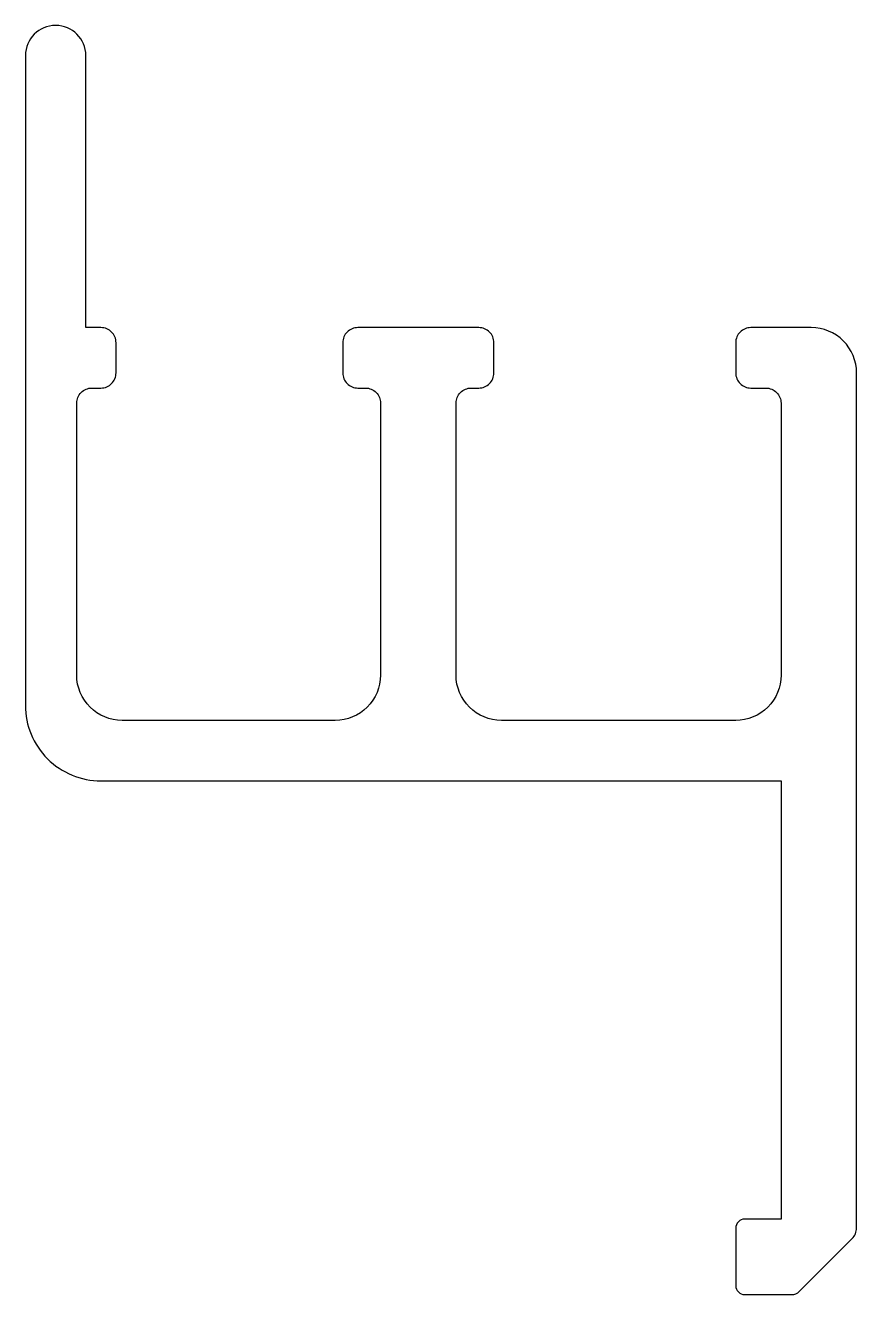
# Model space of a CAD drawing. Extents: x 165.4 to 192.9, y 205.1 to 247.1.
import ezdxf

# ---------------------------------------------------------------- set-up
doc = ezdxf.new("R2010")
doc.units = 0
doc.layers.get('0').update_dxf_attribs({"linetype": 'CONTINUOUS'})

msp = doc.modelspace()

# ---------------------------------------------------------------- linework, layer by layer
msp.add_lwpolyline([(176.365, 235.138), (176.615, 235.138, -0.414214), (177.115, 234.638), (177.115, 225.638, -0.414214), (175.615, 224.138), (168.565, 224.138, -0.414214), (167.065, 225.638), (167.065, 234.638, -0.414214), (167.565, 235.138), (167.865, 235.138, 0.414214), (168.365, 235.638), (168.365, 236.638, 0.414214), (167.865, 237.138), (167.365, 237.138), (167.365, 246.138, 1), (165.365, 246.138), (165.365, 237.138), (165.365, 224.638, 0.414214), (167.865, 222.138), (190.365, 222.138), (190.365, 207.638), (189.165, 207.638, 0.414214), (188.865, 207.338), (188.865, 205.438, 0.414214), (189.165, 205.138), (190.719, 205.138, 0.198912), (190.969, 205.242), (192.719, 206.992, 0.198912), (192.865, 207.345), (192.865, 235.638, 0.414214), (191.365, 237.138), (189.365, 237.138, 0.414214), (188.865, 236.638), (188.865, 235.638, 0.414214), (189.365, 235.138), (189.865, 235.138, -0.414214), (190.365, 234.638), (190.365, 225.638, -0.414214), (188.865, 224.138), (181.115, 224.138, -0.414214), (179.615, 225.638), (179.615, 234.638, -0.414214), (180.115, 235.138), (180.365, 235.138, 0.414214), (180.865, 235.638), (180.865, 236.638, 0.414214), (180.365, 237.138), (176.365, 237.138, 0.414214), (175.865, 236.638), (175.865, 235.638, 0.414214)], format="xyb", close=True)

doc.saveas('drawing.dxf')
